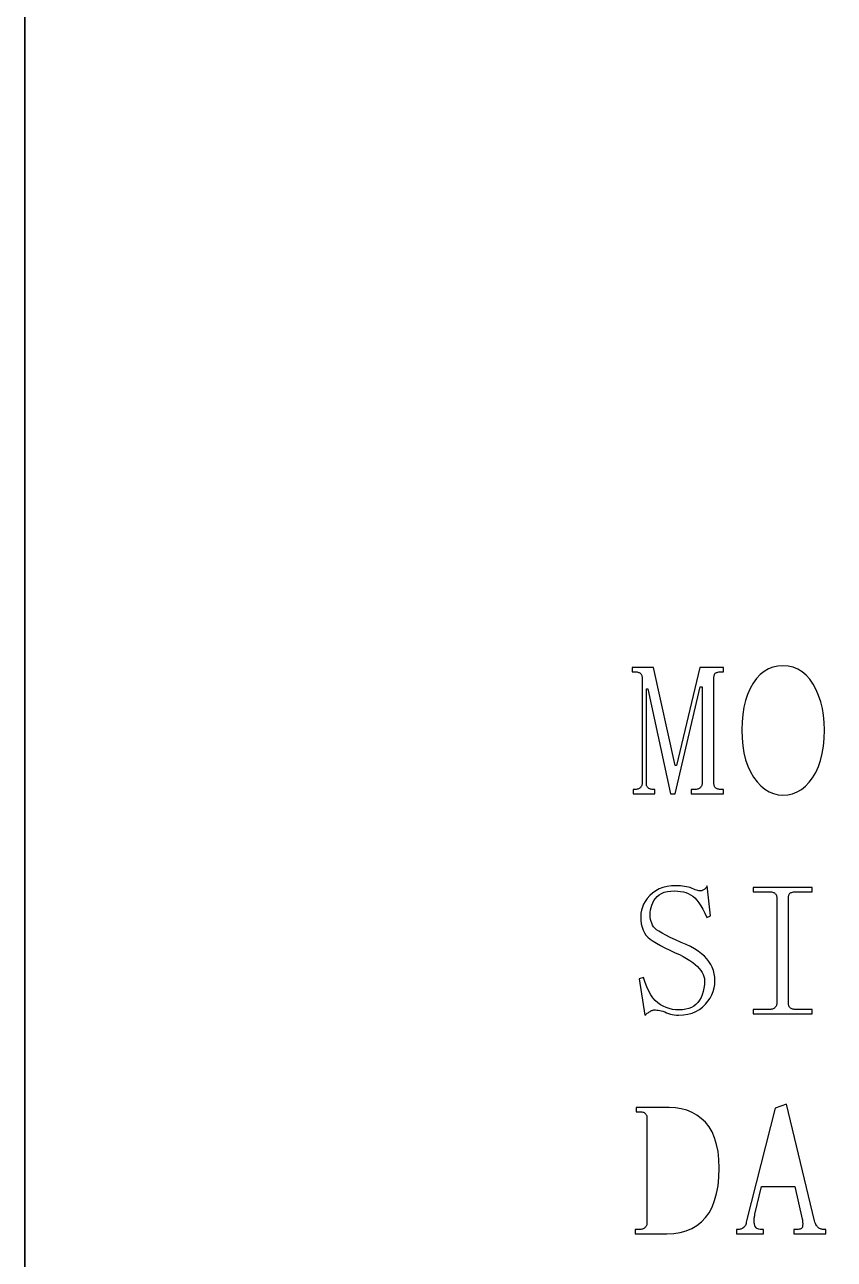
# Model space of a CAD drawing. Extents: x -190 to 190, y -140 to 140.
# Drawn here: x -190 to -166.19, y -106.46 to -70.15 of the extents above; entities that cross this region are included whole.
import ezdxf

# ---------------------------------------------------------------- set-up
doc = ezdxf.new("R2010")
doc.units = 0
doc.header["$MEASUREMENT"] = 0
doc.layers.get('0').update_dxf_attribs({"linetype": 'CONTINUOUS'})

msp = doc.modelspace()

# ---------------------------------------------------------------- linework, layer by layer
for points in [[(-190, -0.299), (-190.000996, -0.3), (-190.000996, -0.3), (-190.000996, -139), (-190.000996, -139, 0.414222), (-189, -140.000996), (-189, -140.000996), (-0.3, -140.000996), (-0.3, -140.000996), (-0.299, -140), (-0.299, -140), (-0.3, -139.999004), (-0.3, -139.999004), (-189, -139.999004), (-189, -139.999004, -0.414222), (-189.999004, -139), (-189.999004, -139), (-189.999004, -0.3), (-189.999004, -0.3), (-190, -0.299)], [(-0.300001, -140), (-189.00002, -140), (-189.00002, -140, -0.414214), (-190, -139.00001), (-190, -139.00001), (-190, -0.300007)]]:
    msp.add_lwpolyline(points, format="xyb")
for points in [[(-169.725996, -92.483994), (-169.726992, -92.460996), (-169.726992, -92.460996), (-169.726992, -89.35), (-169.726992, -89.35), (-169.725996, -89.327002), (-169.725996, -89.327002), (-169.724004, -89.305996), (-169.724004, -89.305996), (-169.72, -89.285996), (-169.72, -89.285996), (-169.714004, -89.268994), (-169.714004, -89.268994), (-169.705996, -89.252002), (-169.705996, -89.252002), (-169.696992, -89.237998), (-169.696992, -89.237998), (-169.685996, -89.225), (-169.685996, -89.225), (-169.669004, -89.213994), (-169.669004, -89.213994), (-169.65, -89.205), (-169.65, -89.205), (-169.63, -89.197002), (-169.63, -89.197002), (-169.607988, -89.190996), (-169.607988, -89.190996), (-169.585, -89.186992), (-169.585, -89.186992), (-169.56, -89.184004), (-169.56, -89.184004), (-169.533008, -89.182998), (-169.533008, -89.182998), (-169.449004, -89.182998), (-169.449004, -89.182998), (-169.449004, -89.057998), (-169.449004, -89.057998), (-170.144004, -89.057998), (-170.144004, -89.057998), (-170.824004, -91.932998), (-170.824004, -91.932998), (-170.865996, -91.932998), (-170.865996, -91.932998), (-171.505, -89.057998), (-171.505, -89.057998), (-172.13, -89.057998), (-172.13, -89.057998), (-172.13, -89.182998), (-172.13, -89.182998), (-172.047012, -89.182998), (-172.047012, -89.182998), (-172.015996, -89.184004), (-172.015996, -89.184004), (-171.988984, -89.186992), (-171.988984, -89.186992), (-171.964004, -89.190996), (-171.964004, -89.190996), (-171.941992, -89.197002), (-171.941992, -89.197002), (-171.922988, -89.205), (-171.922988, -89.205), (-171.906992, -89.213994), (-171.906992, -89.213994), (-171.894004, -89.225), (-171.894004, -89.225), (-171.878984, -89.237998), (-171.878984, -89.237998), (-171.866992, -89.252002), (-171.866992, -89.252002), (-171.856992, -89.268994), (-171.856992, -89.268994), (-171.849004, -89.285996), (-171.849004, -89.285996), (-171.842988, -89.305996), (-171.842988, -89.305996), (-171.839004, -89.327002), (-171.839004, -89.327002), (-171.838008, -89.35), (-171.838008, -89.35), (-171.838008, -92.460996), (-171.838008, -92.460996), (-171.839004, -92.483994), (-171.839004, -92.483994), (-171.842988, -92.505), (-171.842988, -92.505), (-171.849004, -92.525), (-171.849004, -92.525), (-171.856992, -92.542998), (-171.856992, -92.542998), (-171.866992, -92.559004), (-171.866992, -92.559004), (-171.878984, -92.574004), (-171.878984, -92.574004), (-171.894004, -92.586006), (-171.894004, -92.586006), (-171.906992, -92.601006), (-171.906992, -92.601006), (-171.922988, -92.612998), (-171.922988, -92.612998), (-171.941992, -92.624004), (-171.941992, -92.624004), (-171.964004, -92.632002), (-171.964004, -92.632002), (-171.988984, -92.637002), (-171.988984, -92.637002), (-172.015996, -92.641006), (-172.015996, -92.641006), (-172.047012, -92.642002), (-172.047012, -92.642002), (-172.102012, -92.642002), (-172.102012, -92.642002), (-172.102012, -92.767002), (-172.102012, -92.767002), (-171.462988, -92.767002), (-171.462988, -92.767002), (-171.462988, -92.642002), (-171.462988, -92.642002), (-171.519004, -92.642002), (-171.519004, -92.642002), (-171.545996, -92.641006), (-171.545996, -92.641006), (-171.570996, -92.637002), (-171.570996, -92.637002), (-171.595, -92.632002), (-171.595, -92.632002), (-171.615996, -92.624004), (-171.615996, -92.624004), (-171.636992, -92.612998), (-171.636992, -92.612998), (-171.655, -92.601006), (-171.655, -92.601006), (-171.671992, -92.586006), (-171.671992, -92.586006), (-171.683008, -92.574004), (-171.683008, -92.574004), (-171.691992, -92.559004), (-171.691992, -92.559004), (-171.7, -92.542998), (-171.7, -92.542998), (-171.706016, -92.525), (-171.706016, -92.525), (-171.71, -92.505), (-171.71, -92.505), (-171.712988, -92.483994), (-171.712988, -92.483994), (-171.712988, -92.460996), (-171.712988, -92.460996), (-171.712988, -89.682998), (-171.712988, -89.682998), (-171.671992, -89.682998), (-171.671992, -89.682998), (-171.005, -92.767002), (-171.005, -92.767002), (-170.865996, -92.767002), (-170.865996, -92.767002), (-170.13, -89.627998), (-170.13, -89.627998), (-170.074004, -89.627998), (-170.074004, -89.627998), (-170.074004, -92.460996), (-170.074004, -92.460996), (-170.075996, -92.483994), (-170.075996, -92.483994), (-170.078984, -92.505), (-170.078984, -92.505), (-170.085, -92.525), (-170.085, -92.525), (-170.093008, -92.542998), (-170.093008, -92.542998), (-170.103008, -92.559004), (-170.103008, -92.559004), (-170.115, -92.574004), (-170.115, -92.574004), (-170.13, -92.586006), (-170.13, -92.586006), (-170.142988, -92.601006), (-170.142988, -92.601006), (-170.16, -92.612998), (-170.16, -92.612998), (-170.179004, -92.624004), (-170.179004, -92.624004), (-170.2, -92.632002), (-170.2, -92.632002), (-170.225, -92.637002), (-170.225, -92.637002), (-170.251992, -92.641006), (-170.251992, -92.641006), (-170.283008, -92.642002), (-170.283008, -92.642002), (-170.394004, -92.642002), (-170.394004, -92.642002), (-170.394004, -92.767002), (-170.394004, -92.767002), (-169.449004, -92.767002), (-169.449004, -92.767002), (-169.449004, -92.642002), (-169.449004, -92.642002), (-169.533008, -92.642002), (-169.533008, -92.642002), (-169.56, -92.641006), (-169.56, -92.641006), (-169.585, -92.637002), (-169.585, -92.637002), (-169.607988, -92.632002), (-169.607988, -92.632002), (-169.63, -92.624004), (-169.63, -92.624004), (-169.65, -92.612998), (-169.65, -92.612998), (-169.669004, -92.601006), (-169.669004, -92.601006), (-169.685996, -92.586006), (-169.685996, -92.586006), (-169.696992, -92.574004), (-169.696992, -92.574004), (-169.705996, -92.559004), (-169.705996, -92.559004), (-169.714004, -92.542998), (-169.714004, -92.542998), (-169.72, -92.525), (-169.72, -92.525), (-169.724004, -92.505), (-169.724004, -92.505), (-169.725996, -92.483994)], [(-167.699004, -89.002998), (-167.85, -89.012998), (-167.85, -89.012998), (-167.991992, -89.045), (-167.991992, -89.045), (-168.125, -89.097002), (-168.125, -89.097002), (-168.250996, -89.170996), (-168.250996, -89.170996), (-168.366992, -89.265), (-168.366992, -89.265), (-168.475, -89.38), (-168.475, -89.38), (-168.574004, -89.517002), (-168.574004, -89.517002), (-168.662988, -89.674004), (-168.662988, -89.674004), (-168.737988, -89.844004), (-168.737988, -89.844004), (-168.799004, -90.027998), (-168.799004, -90.027998), (-168.846992, -90.223994), (-168.846992, -90.223994), (-168.880996, -90.434004), (-168.880996, -90.434004), (-168.900996, -90.655996), (-168.900996, -90.655996), (-168.908008, -90.892002), (-168.908008, -90.892002), (-168.900996, -91.131006), (-168.900996, -91.131006), (-168.879004, -91.357002), (-168.879004, -91.357002), (-168.844004, -91.568994), (-168.844004, -91.568994), (-168.794004, -91.767002), (-168.794004, -91.767002), (-168.730996, -91.951992), (-168.730996, -91.951992), (-168.652988, -92.122998), (-168.652988, -92.122998), (-168.560996, -92.280996), (-168.560996, -92.280996), (-168.455, -92.421006), (-168.455, -92.421006), (-168.342988, -92.538994), (-168.342988, -92.538994), (-168.225996, -92.635996), (-168.225996, -92.635996), (-168.102988, -92.712002), (-168.102988, -92.712002), (-167.974004, -92.765), (-167.974004, -92.765), (-167.839004, -92.797998), (-167.839004, -92.797998), (-167.699004, -92.807998), (-167.699004, -92.807998), (-167.551992, -92.797998), (-167.551992, -92.797998), (-167.412988, -92.767002), (-167.412988, -92.767002), (-167.28, -92.713994), (-167.28, -92.713994), (-167.155, -92.641006), (-167.155, -92.641006), (-167.037988, -92.546006), (-167.037988, -92.546006), (-166.926992, -92.431006), (-166.926992, -92.431006), (-166.824004, -92.295), (-166.824004, -92.295), (-166.731992, -92.14), (-166.731992, -92.14), (-166.654004, -91.97), (-166.654004, -91.97), (-166.590996, -91.785), (-166.590996, -91.785), (-166.540996, -91.585), (-166.540996, -91.585), (-166.505996, -91.369004), (-166.505996, -91.369004), (-166.484004, -91.137998), (-166.484004, -91.137998), (-166.476992, -90.892002), (-166.476992, -90.892002), (-166.484004, -90.67), (-166.484004, -90.67), (-166.504004, -90.458994), (-166.504004, -90.458994), (-166.538008, -90.256992), (-166.538008, -90.256992), (-166.585996, -90.063994), (-166.585996, -90.063994), (-166.647012, -89.881006), (-166.647012, -89.881006), (-166.721992, -89.707998), (-166.721992, -89.707998), (-166.810996, -89.545), (-166.810996, -89.545), (-166.906992, -89.400996), (-166.906992, -89.400996), (-167.014004, -89.279004), (-167.014004, -89.279004), (-167.13, -89.18), (-167.13, -89.18), (-167.256992, -89.102002), (-167.256992, -89.102002), (-167.394004, -89.047002), (-167.394004, -89.047002), (-167.541992, -89.014004), (-167.541992, -89.014004), (-167.699004, -89.002998)], [(-171.025, -97.370996), (-170.865996, -97.445), (-170.865996, -97.445), (-170.744004, -97.5), (-170.744004, -97.5), (-170.631016, -97.557002), (-170.631016, -97.557002), (-170.528984, -97.613994), (-170.528984, -97.613994), (-170.435, -97.671006), (-170.435, -97.671006), (-170.351992, -97.728994), (-170.351992, -97.728994), (-170.277988, -97.787998), (-170.277988, -97.787998), (-170.213008, -97.847002), (-170.213008, -97.847002), (-170.158008, -97.907002), (-170.158008, -97.907002), (-170.110996, -97.965996), (-170.110996, -97.965996), (-170.073008, -98.025996), (-170.073008, -98.025996), (-170.043008, -98.085), (-170.043008, -98.085), (-170.021992, -98.145), (-170.021992, -98.145), (-170.009004, -98.205), (-170.009004, -98.205), (-170.005, -98.264004), (-170.005, -98.264004), (-170.009004, -98.379004), (-170.009004, -98.379004), (-170.020996, -98.485996), (-170.020996, -98.485996), (-170.040996, -98.585), (-170.040996, -98.585), (-170.069004, -98.677002), (-170.069004, -98.677002), (-170.104004, -98.76), (-170.104004, -98.76), (-170.148008, -98.835), (-170.148008, -98.835), (-170.199004, -98.902998), (-170.199004, -98.902998), (-170.255, -98.962002), (-170.255, -98.962002), (-170.319004, -99.012002), (-170.319004, -99.012002), (-170.39, -99.052998), (-170.39, -99.052998), (-170.469004, -99.083994), (-170.469004, -99.083994), (-170.556992, -99.107002), (-170.556992, -99.107002), (-170.652012, -99.120996), (-170.652012, -99.120996), (-170.755, -99.125), (-170.755, -99.125), (-170.853008, -99.120996), (-170.853008, -99.120996), (-170.948008, -99.108008), (-170.948008, -99.108008), (-171.04, -99.087002), (-171.04, -99.087002), (-171.129004, -99.056992), (-171.129004, -99.056992), (-171.215996, -99.018994), (-171.215996, -99.018994), (-171.299004, -98.972002), (-171.299004, -98.972002), (-171.38, -98.917002), (-171.38, -98.917002), (-171.453008, -98.85), (-171.453008, -98.85), (-171.522012, -98.770996), (-171.522012, -98.770996), (-171.586016, -98.677002), (-171.586016, -98.677002), (-171.645, -98.57), (-171.645, -98.57), (-171.7, -98.449004), (-171.7, -98.449004), (-171.750996, -98.315), (-171.750996, -98.315), (-171.796992, -98.167002), (-171.796992, -98.167002), (-171.921992, -98.207998), (-171.921992, -98.207998), (-171.755, -99.278008), (-171.755, -99.278008), (-171.731992, -99.258994), (-171.731992, -99.258994), (-171.709004, -99.241006), (-171.709004, -99.241006), (-171.685996, -99.224004), (-171.685996, -99.224004), (-171.664004, -99.207998), (-171.664004, -99.207998), (-171.643008, -99.192998), (-171.643008, -99.192998), (-171.621992, -99.179004), (-171.621992, -99.179004), (-171.601992, -99.166992), (-171.601992, -99.166992), (-171.582988, -99.155996), (-171.582988, -99.155996), (-171.564004, -99.146006), (-171.564004, -99.146006), (-171.545, -99.138994), (-171.545, -99.138994), (-171.526992, -99.132998), (-171.526992, -99.132998), (-171.51, -99.128994), (-171.51, -99.128994), (-171.492988, -99.125996), (-171.492988, -99.125996), (-171.477012, -99.125), (-171.477012, -99.125), (-171.444004, -99.125996), (-171.444004, -99.125996), (-171.406992, -99.13), (-171.406992, -99.13), (-171.367012, -99.135), (-171.367012, -99.135), (-171.323008, -99.142998), (-171.323008, -99.142998), (-171.275996, -99.154004), (-171.275996, -99.154004), (-171.225996, -99.165996), (-171.225996, -99.165996), (-171.171992, -99.180996), (-171.171992, -99.180996), (-171.119004, -99.207002), (-171.119004, -99.207002), (-171.065, -99.227998), (-171.065, -99.227998), (-171.009004, -99.246006), (-171.009004, -99.246006), (-170.951992, -99.26), (-170.951992, -99.26), (-170.893008, -99.27), (-170.893008, -99.27), (-170.831992, -99.275996), (-170.831992, -99.275996), (-170.769004, -99.278008), (-170.769004, -99.278008), (-170.626992, -99.270996), (-170.626992, -99.270996), (-170.495, -99.252002), (-170.495, -99.252002), (-170.371992, -99.219004), (-170.371992, -99.219004), (-170.259004, -99.174004), (-170.259004, -99.174004), (-170.155, -99.115), (-170.155, -99.115), (-170.060996, -99.042998), (-170.060996, -99.042998), (-169.976992, -98.957998), (-169.976992, -98.957998), (-169.903984, -98.869004), (-169.903984, -98.869004), (-169.841016, -98.776992), (-169.841016, -98.776992), (-169.79, -98.681006), (-169.79, -98.681006), (-169.75, -98.582002), (-169.75, -98.582002), (-169.722012, -98.479004), (-169.722012, -98.479004), (-169.705, -98.373008), (-169.705, -98.373008), (-169.699004, -98.264004), (-169.699004, -98.264004), (-169.704004, -98.159004), (-169.704004, -98.159004), (-169.719004, -98.058994), (-169.719004, -98.058994), (-169.743008, -97.962998), (-169.743008, -97.962998), (-169.777012, -97.871992), (-169.777012, -97.871992), (-169.82, -97.785), (-169.82, -97.785), (-169.873008, -97.702998), (-169.873008, -97.702998), (-169.935996, -97.625), (-169.935996, -97.625), (-170.009004, -97.547002), (-170.009004, -97.547002), (-170.093008, -97.472002), (-170.093008, -97.472002), (-170.188984, -97.4), (-170.188984, -97.4), (-170.295996, -97.33), (-170.295996, -97.33), (-170.415, -97.264004), (-170.415, -97.264004), (-170.544004, -97.2), (-170.544004, -97.2), (-170.686016, -97.139004), (-170.686016, -97.139004), (-170.857988, -97.062998), (-170.857988, -97.062998), (-171.01, -96.992002), (-171.01, -96.992002), (-171.140996, -96.925996), (-171.140996, -96.925996), (-171.251992, -96.867002), (-171.251992, -96.867002), (-171.343008, -96.812998), (-171.343008, -96.812998), (-171.413008, -96.765), (-171.413008, -96.765), (-171.462988, -96.722002), (-171.462988, -96.722002), (-171.5, -96.677002), (-171.5, -96.677002), (-171.531016, -96.627998), (-171.531016, -96.627998), (-171.556992, -96.575996), (-171.556992, -96.575996), (-171.577012, -96.520996), (-171.577012, -96.520996), (-171.590996, -96.461992), (-171.590996, -96.461992), (-171.599004, -96.399004), (-171.599004, -96.399004), (-171.601992, -96.332998), (-171.601992, -96.332998), (-171.599004, -96.258994), (-171.599004, -96.258994), (-171.59, -96.185996), (-171.59, -96.185996), (-171.574004, -96.115), (-171.574004, -96.115), (-171.552012, -96.045996), (-171.552012, -96.045996), (-171.524004, -95.977998), (-171.524004, -95.977998), (-171.49, -95.912002), (-171.49, -95.912002), (-171.449004, -95.847002), (-171.449004, -95.847002), (-171.4, -95.787998), (-171.4, -95.787998), (-171.340996, -95.739004), (-171.340996, -95.739004), (-171.27, -95.697998), (-171.27, -95.697998), (-171.189004, -95.665996), (-171.189004, -95.665996), (-171.096992, -95.642998), (-171.096992, -95.642998), (-170.994004, -95.63), (-170.994004, -95.63), (-170.88, -95.625), (-170.88, -95.625), (-170.790996, -95.627998), (-170.790996, -95.627998), (-170.707012, -95.637998), (-170.707012, -95.637998), (-170.626992, -95.652998), (-170.626992, -95.652998), (-170.550996, -95.675), (-170.550996, -95.675), (-170.48, -95.702998), (-170.48, -95.702998), (-170.414004, -95.737002), (-170.414004, -95.737002), (-170.351992, -95.778008), (-170.351992, -95.778008), (-170.293008, -95.832002), (-170.293008, -95.832002), (-170.232988, -95.896992), (-170.232988, -95.896992), (-170.174004, -95.973994), (-170.174004, -95.973994), (-170.114004, -96.064004), (-170.114004, -96.064004), (-170.055, -96.165), (-170.055, -96.165), (-169.995, -96.277998), (-169.995, -96.277998), (-169.935996, -96.402998), (-169.935996, -96.402998), (-169.824004, -96.360996), (-169.824004, -96.360996), (-169.921992, -95.472002), (-169.921992, -95.472002), (-169.934004, -95.495), (-169.934004, -95.495), (-169.946992, -95.515), (-169.946992, -95.515), (-169.96, -95.533994), (-169.96, -95.533994), (-169.974004, -95.549004), (-169.974004, -95.549004), (-169.988008, -95.562998), (-169.988008, -95.562998), (-170.002988, -95.573994), (-170.002988, -95.573994), (-170.019004, -95.582998), (-170.019004, -95.582998), (-170.035, -95.595), (-170.035, -95.595), (-170.052012, -95.604004), (-170.052012, -95.604004), (-170.069004, -95.611992), (-170.069004, -95.611992), (-170.086992, -95.617998), (-170.086992, -95.617998), (-170.105, -95.622002), (-170.105, -95.622002), (-170.124004, -95.624004), (-170.124004, -95.624004), (-170.144004, -95.625), (-170.144004, -95.625), (-170.17, -95.622998), (-170.17, -95.622998), (-170.200996, -95.616992), (-170.200996, -95.616992), (-170.236016, -95.607002), (-170.236016, -95.607002), (-170.275, -95.592998), (-170.275, -95.592998), (-170.32, -95.576006), (-170.32, -95.576006), (-170.368008, -95.554004), (-170.368008, -95.554004), (-170.422012, -95.527998), (-170.422012, -95.527998), (-170.478008, -95.512998), (-170.478008, -95.512998), (-170.535, -95.500996), (-170.535, -95.500996), (-170.592988, -95.490996), (-170.592988, -95.490996), (-170.653008, -95.482998), (-170.653008, -95.482998), (-170.714004, -95.477002), (-170.714004, -95.477002), (-170.775, -95.473994), (-170.775, -95.473994), (-170.838008, -95.472002), (-170.838008, -95.472002), (-170.976992, -95.477998), (-170.976992, -95.477998), (-171.105996, -95.495996), (-171.105996, -95.495996), (-171.225996, -95.526006), (-171.225996, -95.526006), (-171.336992, -95.567998), (-171.336992, -95.567998), (-171.439004, -95.620996), (-171.439004, -95.620996), (-171.532012, -95.687002), (-171.532012, -95.687002), (-171.615996, -95.763994), (-171.615996, -95.763994), (-171.685996, -95.847998), (-171.685996, -95.847998), (-171.745, -95.932998), (-171.745, -95.932998), (-171.794004, -96.019004), (-171.794004, -96.019004), (-171.831992, -96.105996), (-171.831992, -96.105996), (-171.857988, -96.195), (-171.857988, -96.195), (-171.875, -96.284004), (-171.875, -96.284004), (-171.88, -96.375), (-171.88, -96.375), (-171.875996, -96.49), (-171.875996, -96.49), (-171.863008, -96.595), (-171.863008, -96.595), (-171.841992, -96.690996), (-171.841992, -96.690996), (-171.811992, -96.778994), (-171.811992, -96.778994), (-171.774004, -96.856992), (-171.774004, -96.856992), (-171.726992, -96.925996), (-171.726992, -96.925996), (-171.671992, -96.986006), (-171.671992, -96.986006), (-171.600996, -97.042998), (-171.600996, -97.042998), (-171.515, -97.102998), (-171.515, -97.102998), (-171.415, -97.166006), (-171.415, -97.166006), (-171.3, -97.230996), (-171.3, -97.230996), (-171.17, -97.299004), (-171.17, -97.299004), (-171.025, -97.370996)], [(-168.574004, -95.527998), (-168.574004, -95.652998), (-168.574004, -95.652998), (-168.088008, -95.652998), (-168.088008, -95.652998), (-168.057988, -95.654004), (-168.057988, -95.654004), (-168.030996, -95.655996), (-168.030996, -95.655996), (-168.005996, -95.660996), (-168.005996, -95.660996), (-167.983984, -95.667002), (-167.983984, -95.667002), (-167.965, -95.674004), (-167.965, -95.674004), (-167.949004, -95.684004), (-167.949004, -95.684004), (-167.935996, -95.695), (-167.935996, -95.695), (-167.921016, -95.707002), (-167.921016, -95.707002), (-167.907988, -95.722002), (-167.907988, -95.722002), (-167.898008, -95.737998), (-167.898008, -95.737998), (-167.89, -95.756006), (-167.89, -95.756006), (-167.885, -95.775), (-167.885, -95.775), (-167.880996, -95.797002), (-167.880996, -95.797002), (-167.88, -95.82), (-167.88, -95.82), (-167.88, -98.930996), (-167.88, -98.930996), (-167.880996, -98.954004), (-167.880996, -98.954004), (-167.885, -98.975), (-167.885, -98.975), (-167.89, -98.994004), (-167.89, -98.994004), (-167.898008, -99.012002), (-167.898008, -99.012002), (-167.907988, -99.028994), (-167.907988, -99.028994), (-167.921016, -99.042998), (-167.921016, -99.042998), (-167.935996, -99.055996), (-167.935996, -99.055996), (-167.949004, -99.07), (-167.949004, -99.07), (-167.965, -99.082998), (-167.965, -99.082998), (-167.983984, -99.092998), (-167.983984, -99.092998), (-168.005996, -99.100996), (-168.005996, -99.100996), (-168.030996, -99.107002), (-168.030996, -99.107002), (-168.057988, -99.11), (-168.057988, -99.11), (-168.088008, -99.110996), (-168.088008, -99.110996), (-168.574004, -99.110996), (-168.574004, -99.110996), (-168.574004, -99.235996), (-168.574004, -99.235996), (-166.838008, -99.235996), (-166.838008, -99.235996), (-166.838008, -99.110996), (-166.838008, -99.110996), (-167.338008, -99.110996), (-167.338008, -99.110996), (-167.365, -99.11), (-167.365, -99.11), (-167.390996, -99.107002), (-167.390996, -99.107002), (-167.414004, -99.100996), (-167.414004, -99.100996), (-167.435996, -99.092998), (-167.435996, -99.092998), (-167.455996, -99.082998), (-167.455996, -99.082998), (-167.474004, -99.07), (-167.474004, -99.07), (-167.490996, -99.055996), (-167.490996, -99.055996), (-167.501992, -99.042998), (-167.501992, -99.042998), (-167.511992, -99.028994), (-167.511992, -99.028994), (-167.519004, -99.012002), (-167.519004, -99.012002), (-167.525, -98.994004), (-167.525, -98.994004), (-167.529004, -98.975), (-167.529004, -98.975), (-167.531992, -98.954004), (-167.531992, -98.954004), (-167.532988, -98.930996), (-167.532988, -98.930996), (-167.532988, -95.82), (-167.532988, -95.82), (-167.531992, -95.797002), (-167.531992, -95.797002), (-167.529004, -95.775), (-167.529004, -95.775), (-167.525, -95.756006), (-167.525, -95.756006), (-167.519004, -95.737998), (-167.519004, -95.737998), (-167.511992, -95.722002), (-167.511992, -95.722002), (-167.501992, -95.707002), (-167.501992, -95.707002), (-167.490996, -95.695), (-167.490996, -95.695), (-167.474004, -95.684004), (-167.474004, -95.684004), (-167.455996, -95.674004), (-167.455996, -95.674004), (-167.435996, -95.667002), (-167.435996, -95.667002), (-167.414004, -95.660996), (-167.414004, -95.660996), (-167.390996, -95.655996), (-167.390996, -95.655996), (-167.365, -95.654004), (-167.365, -95.654004), (-167.338008, -95.652998), (-167.338008, -95.652998), (-166.838008, -95.652998), (-166.838008, -95.652998), (-166.838008, -95.527998), (-166.838008, -95.527998), (-168.574004, -95.527998)], [(-171.047012, -101.997002), (-172.019004, -101.997002), (-172.019004, -101.997002), (-172.019004, -102.122002), (-172.019004, -102.122002), (-171.894004, -102.122002), (-171.894004, -102.122002), (-171.866992, -102.122998), (-171.866992, -102.122998), (-171.842988, -102.126006), (-171.842988, -102.126006), (-171.820996, -102.13), (-171.820996, -102.13), (-171.800996, -102.136006), (-171.800996, -102.136006), (-171.783008, -102.144004), (-171.783008, -102.144004), (-171.767988, -102.153008), (-171.767988, -102.153008), (-171.755, -102.164004), (-171.755, -102.164004), (-171.74, -102.177002), (-171.74, -102.177002), (-171.728008, -102.191006), (-171.728008, -102.191006), (-171.718008, -102.207002), (-171.718008, -102.207002), (-171.71, -102.225), (-171.71, -102.225), (-171.704004, -102.245), (-171.704004, -102.245), (-171.700996, -102.265996), (-171.700996, -102.265996), (-171.699004, -102.288994), (-171.699004, -102.288994), (-171.699004, -105.4), (-171.699004, -105.4), (-171.700996, -105.423008), (-171.700996, -105.423008), (-171.704004, -105.444004), (-171.704004, -105.444004), (-171.71, -105.463994), (-171.71, -105.463994), (-171.718008, -105.482002), (-171.718008, -105.482002), (-171.728008, -105.497998), (-171.728008, -105.497998), (-171.74, -105.512002), (-171.74, -105.512002), (-171.755, -105.525), (-171.755, -105.525), (-171.767988, -105.54), (-171.767988, -105.54), (-171.785, -105.552002), (-171.785, -105.552002), (-171.804004, -105.562998), (-171.804004, -105.562998), (-171.825, -105.571006), (-171.825, -105.571006), (-171.85, -105.576006), (-171.85, -105.576006), (-171.876992, -105.58), (-171.876992, -105.58), (-171.908008, -105.580996), (-171.908008, -105.580996), (-172.047012, -105.580996), (-172.047012, -105.580996), (-172.047012, -105.705996), (-172.047012, -105.705996), (-171.115996, -105.705996), (-171.115996, -105.705996), (-170.909004, -105.695996), (-170.909004, -105.695996), (-170.716992, -105.667002), (-170.716992, -105.667002), (-170.54, -105.618994), (-170.54, -105.618994), (-170.376992, -105.552002), (-170.376992, -105.552002), (-170.229004, -105.465), (-170.229004, -105.465), (-170.095996, -105.359004), (-170.095996, -105.359004), (-169.976992, -105.232998), (-169.976992, -105.232998), (-169.87, -105.088008), (-169.87, -105.088008), (-169.78, -104.921992), (-169.78, -104.921992), (-169.705996, -104.733994), (-169.705996, -104.733994), (-169.648008, -104.525996), (-169.648008, -104.525996), (-169.606992, -104.297002), (-169.606992, -104.297002), (-169.582988, -104.046006), (-169.582988, -104.046006), (-169.573984, -103.775), (-169.573984, -103.775), (-169.582988, -103.522998), (-169.582988, -103.522998), (-169.606992, -103.290996), (-169.606992, -103.290996), (-169.648008, -103.078994), (-169.648008, -103.078994), (-169.705996, -102.885996), (-169.705996, -102.885996), (-169.78, -102.714004), (-169.78, -102.714004), (-169.87, -102.560996), (-169.87, -102.560996), (-169.976992, -102.427998), (-169.976992, -102.427998), (-170.098008, -102.314004), (-170.098008, -102.314004), (-170.229004, -102.216992), (-170.229004, -102.216992), (-170.370996, -102.137998), (-170.370996, -102.137998), (-170.524004, -102.076006), (-170.524004, -102.076006), (-170.687012, -102.032998), (-170.687012, -102.032998), (-170.862012, -102.006006), (-170.862012, -102.006006), (-171.047012, -101.997002)], [(-167.587988, -101.901006), (-167.590996, -101.901006), (-167.590996, -101.901006), (-167.922012, -102.011006), (-167.922012, -102.011006), (-168.769004, -105.330996), (-168.769004, -105.330996), (-168.773984, -105.369004), (-168.773984, -105.369004), (-168.780996, -105.402998), (-168.780996, -105.402998), (-168.790996, -105.434004), (-168.790996, -105.434004), (-168.803008, -105.462002), (-168.803008, -105.462002), (-168.816992, -105.486992), (-168.816992, -105.486992), (-168.834004, -105.507998), (-168.834004, -105.507998), (-168.851992, -105.525), (-168.851992, -105.525), (-168.871992, -105.54), (-168.871992, -105.54), (-168.892988, -105.552002), (-168.892988, -105.552002), (-168.914004, -105.562998), (-168.914004, -105.562998), (-168.935996, -105.571006), (-168.935996, -105.571006), (-168.959004, -105.576006), (-168.959004, -105.576006), (-168.981992, -105.58), (-168.981992, -105.58), (-169.005, -105.580996), (-169.005, -105.580996), (-169.060996, -105.580996), (-169.060996, -105.580996), (-169.060996, -105.705996), (-169.060996, -105.705996), (-168.268984, -105.705996), (-168.268984, -105.705996), (-168.268984, -105.580996), (-168.268984, -105.580996), (-168.323984, -105.580996), (-168.323984, -105.580996), (-168.365996, -105.578994), (-168.365996, -105.578994), (-168.403008, -105.572998), (-168.403008, -105.572998), (-168.435, -105.562998), (-168.435, -105.562998), (-168.463008, -105.549004), (-168.463008, -105.549004), (-168.485996, -105.530996), (-168.485996, -105.530996), (-168.505, -105.508994), (-168.505, -105.508994), (-168.519004, -105.483008), (-168.519004, -105.483008), (-168.525996, -105.46), (-168.525996, -105.46), (-168.532988, -105.435996), (-168.532988, -105.435996), (-168.538008, -105.412002), (-168.538008, -105.412002), (-168.541992, -105.387998), (-168.541992, -105.387998), (-168.544004, -105.364004), (-168.544004, -105.364004), (-168.546016, -105.341006), (-168.546016, -105.341006), (-168.547012, -105.316992), (-168.547012, -105.316992), (-168.546016, -105.295996), (-168.546016, -105.295996), (-168.544004, -105.274004), (-168.544004, -105.274004), (-168.541992, -105.25), (-168.541992, -105.25), (-168.538008, -105.223994), (-168.538008, -105.223994), (-168.532988, -105.195996), (-168.532988, -105.195996), (-168.525996, -105.167002), (-168.525996, -105.167002), (-168.519004, -105.135996), (-168.519004, -105.135996), (-168.323984, -104.317002), (-168.323984, -104.317002), (-167.352012, -104.317002), (-167.352012, -104.317002), (-167.13, -105.275), (-167.13, -105.275), (-167.125996, -105.292002), (-167.125996, -105.292002), (-167.123008, -105.31), (-167.123008, -105.31), (-167.120996, -105.33), (-167.120996, -105.33), (-167.119004, -105.352002), (-167.119004, -105.352002), (-167.116992, -105.375996), (-167.116992, -105.375996), (-167.115996, -105.401006), (-167.115996, -105.401006), (-167.115996, -105.44), (-167.115996, -105.44), (-167.116992, -105.452998), (-167.116992, -105.452998), (-167.119004, -105.465996), (-167.119004, -105.465996), (-167.120996, -105.48), (-167.120996, -105.48), (-167.123008, -105.495), (-167.123008, -105.495), (-167.125996, -105.51), (-167.125996, -105.51), (-167.13, -105.525), (-167.13, -105.525), (-167.14, -105.54), (-167.14, -105.54), (-167.154004, -105.552002), (-167.154004, -105.552002), (-167.171992, -105.562998), (-167.171992, -105.562998), (-167.193984, -105.571006), (-167.193984, -105.571006), (-167.219004, -105.576006), (-167.219004, -105.576006), (-167.248984, -105.58), (-167.248984, -105.58), (-167.283008, -105.580996), (-167.283008, -105.580996), (-167.38, -105.580996), (-167.38, -105.580996), (-167.38, -105.705996), (-167.38, -105.705996), (-166.435996, -105.705996), (-166.435996, -105.705996), (-166.435996, -105.580996), (-166.435996, -105.580996), (-166.505, -105.580996), (-166.505, -105.580996), (-166.529004, -105.58), (-166.529004, -105.58), (-166.551992, -105.576006), (-166.551992, -105.576006), (-166.574004, -105.571006), (-166.574004, -105.571006), (-166.595996, -105.562998), (-166.595996, -105.562998), (-166.617012, -105.552002), (-166.617012, -105.552002), (-166.638008, -105.54), (-166.638008, -105.54), (-166.658008, -105.525), (-166.658008, -105.525), (-166.676992, -105.507998), (-166.676992, -105.507998), (-166.695, -105.486992), (-166.695, -105.486992), (-166.711992, -105.462002), (-166.711992, -105.462002), (-166.728008, -105.434004), (-166.728008, -105.434004), (-166.742988, -105.402998), (-166.742988, -105.402998), (-166.755996, -105.369004), (-166.755996, -105.369004), (-166.769004, -105.330996), (-166.769004, -105.330996), (-167.587988, -101.901006)]]:
    msp.add_lwpolyline(points)

doc.saveas('drawing.dxf')
